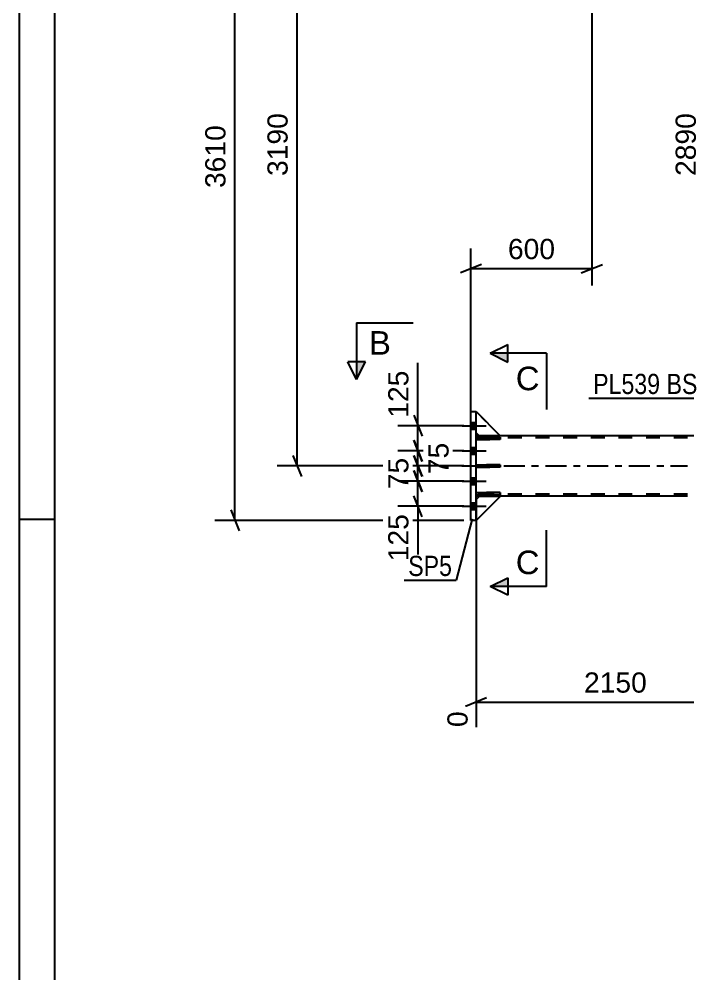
# Model space of a CAD drawing. Header units: millimetres. Extents: x -82 to 1107, y -546 to 295.
# Drawn here: x -82 to 12.9, y -163.2 to -27.8 of the extents above; entities that cross this region are included whole.
import ezdxf

# ---------------------------------------------------------------- set-up
doc = ezdxf.new("R2010")
doc.units = ezdxf.units.MM
doc.linetypes.add('DXK_LINE_DOT2', pattern=[3.9198, 1.9599, -1.9599])
doc.linetypes.add('DXK_LINE_DOT3', pattern=[5.9187, 2.979, -0.9799, 0.9799, -0.9799])
doc.styles.add('Arial', font='ARIAL.TTF', dxfattribs={"height": 0.2})
doc.styles.add('Arial Narrow', font='ARIALN.TTF', dxfattribs={"height": 0.2})

# ---------------------------------------------------------------- blocks, each defined once
blk = doc.blocks.new('Unknown-761553693-1133')
at = {"color": 5, "linetype": 'Continuous'}
for p, q in [((-81.96, 295.27), (-81.96, -545.73)), ((-76.96, 290.27), (-76.96, -540.73)), ((-76.96, -98.73), (-81.96, -98.73))]:
    blk.add_line(p, q, dxfattribs=at)
blk = doc.blocks.new('Part-761553693-1572 - 1360')
at = {"color": 2, "linetype": 'Continuous'}
for p, q in [((-17.86, -98.86), (-17.86, -83.43)), ((-17.86, -83.43), (-17.14, -83.43)), ((-17.14, -87.06), (-17.14, -83.43)), ((-17.14, -90.99), (-17.14, -87.41)), ((-17.14, -94.92), (-17.14, -91.33)), ((-17.14, -98.86), (-17.14, -95.26)), ((-17.14, -98.86), (-17.86, -98.86))]:
    blk.add_line(p, q, dxfattribs=at)
at = {"color": 7, "linetype": 'DXK_LINE_DOT2'}
for p, q in [((-17.14, -87.41), (-17.14, -87.06)), ((-17.14, -91.33), (-17.14, -90.99)), ((-17.14, -95.26), (-17.14, -94.92))]:
    blk.add_line(p, q, dxfattribs=at)
blk = doc.blocks.new('Part-761553693-1666 - 1360')
at = {"color": 2, "linetype": 'Continuous'}
for p, q in [((-17.14, -86.86), (-16.71, -86.86)), ((12.86, -86.86), (-13.71, -86.86)), ((12.86, -95.43), (-17.14, -95.43))]:
    blk.add_line(p, q, dxfattribs=at)
at = {"color": 7, "linetype": 'DXK_LINE_DOT2'}
for p, q in [((-17.14, -95.43), (-17.14, -86.86)), ((12.86, -87.14), (-17.14, -87.14)), ((-13.71, -86.86), (-16.71, -86.86)), ((12.86, -95.14), (-17.14, -95.14))]:
    blk.add_line(p, q, dxfattribs=at)
at = {"color": 7, "linetype": 'DXK_LINE_DOT3'}
blk.add_line((-19.14, -91.14), (12.86, -91.14), dxfattribs=at)
blk = doc.blocks.new('Part-761553693-1698 - 1360')
at = {"color": 2, "linetype": 'Continuous'}
for p, q in [((-17.14, -91.33), (-17.14, -90.99)), ((-17.14, -90.99), (-13.71, -90.99)), ((-13.71, -91.33), (-17.14, -91.33)), ((-13.71, -90.99), (-13.71, -91.33))]:
    blk.add_line(p, q, dxfattribs=at)
at = {"color": 7, "linetype": 'DXK_LINE_DOT2'}
blk.add_line((-16.71, -91.33), (-16.71, -90.99), dxfattribs=at)
blk = doc.blocks.new('Part-761553693-1701 - 1360')
at = {"color": 2, "linetype": 'Continuous'}
for p, q in [((-17.14, -95.26), (-17.14, -94.92)), ((-17.14, -94.92), (-13.71, -94.92)), ((-13.71, -95.26), (-17.14, -95.26)), ((-13.71, -94.92), (-13.71, -95.26))]:
    blk.add_line(p, q, dxfattribs=at)
at = {"color": 7, "linetype": 'DXK_LINE_DOT2'}
blk.add_line((-16.71, -95.26), (-16.71, -94.92), dxfattribs=at)
blk = doc.blocks.new('Part-761553693-1704 - 1360')
at = {"color": 2, "linetype": 'Continuous'}
for p, q in [((-17.14, -87.41), (-17.14, -87.06)), ((-17.14, -87.06), (-13.71, -87.06)), ((-13.71, -87.41), (-17.14, -87.41)), ((-13.71, -87.06), (-13.71, -87.41))]:
    blk.add_line(p, q, dxfattribs=at)
at = {"color": 7, "linetype": 'DXK_LINE_DOT2'}
blk.add_line((-16.71, -87.41), (-16.71, -87.06), dxfattribs=at)
blk = doc.blocks.new('Part-761553693-1707 - 1360')
at = {"color": 7, "linetype": 'DXK_LINE_DOT2'}
for p, q in [((-13.71, -90.99), (-17.14, -90.99)), ((-17.14, -90.99), (-17.14, -91.33)), ((-17.14, -91.33), (-13.71, -91.33)), ((-16.71, -91.33), (-16.71, -90.99)), ((-13.71, -91.33), (-13.71, -90.99))]:
    blk.add_line(p, q, dxfattribs=at)
blk = doc.blocks.new('Part-761553693-1710 - 1360')
at = {"color": 7, "linetype": 'DXK_LINE_DOT2'}
for p, q in [((-13.71, -94.92), (-17.14, -94.92)), ((-17.14, -94.92), (-17.14, -95.26)), ((-17.14, -95.26), (-13.71, -95.26)), ((-16.71, -95.26), (-16.71, -94.92)), ((-13.71, -95.26), (-13.71, -94.92))]:
    blk.add_line(p, q, dxfattribs=at)
blk = doc.blocks.new('Part-761553693-1713 - 1360')
at = {"color": 7, "linetype": 'DXK_LINE_DOT2'}
for p, q in [((-13.71, -87.06), (-17.14, -87.06)), ((-17.14, -87.06), (-17.14, -87.41)), ((-17.14, -87.41), (-13.71, -87.41)), ((-16.71, -87.41), (-16.71, -87.06)), ((-13.71, -87.41), (-13.71, -87.06))]:
    blk.add_line(p, q, dxfattribs=at)
blk = doc.blocks.new('Part-761553693-1763 - 1360')
at = {"color": 2, "linetype": 'Continuous'}
for p, q in [((-17.14, -83.43), (-13.71, -86.86)), ((-16.71, -86.86), (-17.14, -86.43)), ((-13.71, -86.86), (-16.71, -86.86))]:
    blk.add_line(p, q, dxfattribs=at)
at = {"color": 7, "linetype": 'DXK_LINE_DOT2'}
blk.add_line((-17.14, -86.43), (-17.14, -83.43), dxfattribs=at)
blk = doc.blocks.new('Part-761553693-1766 - 1360')
at = {"color": 7, "linetype": 'DXK_LINE_DOT2'}
for p, q in [((-17.14, -86.43), (-17.14, -83.43)), ((-17.14, -83.43), (-13.71, -86.86)), ((-16.71, -86.86), (-17.14, -86.43)), ((-13.71, -86.86), (-16.71, -86.86))]:
    blk.add_line(p, q, dxfattribs=at)
blk = doc.blocks.new('Part-761553693-1769 - 1360')
at = {"color": 2, "linetype": 'Continuous'}
for p, q in [((-16.71, -95.45), (-17.14, -95.88)), ((-17.14, -98.88), (-13.71, -95.45)), ((-13.71, -95.45), (-16.71, -95.45)), ((-17.14, -98.86), (-17.14, -98.88))]:
    blk.add_line(p, q, dxfattribs=at)
at = {"color": 7, "linetype": 'DXK_LINE_DOT2'}
blk.add_line((-17.14, -98.88), (-17.14, -95.88), dxfattribs=at)
blk = doc.blocks.new('Part-761553693-1772 - 1360')
at = {"color": 7, "linetype": 'DXK_LINE_DOT2'}
for p, q in [((-16.71, -95.45), (-17.14, -95.88)), ((-17.14, -98.88), (-13.71, -95.45)), ((-17.14, -95.88), (-17.14, -98.88)), ((-13.71, -95.45), (-16.71, -95.45))]:
    blk.add_line(p, q, dxfattribs=at)
blk = doc.blocks.new('Bolt-761553693-1843 - 1360')
at = {"linetype": 'Continuous'}
for points in [[(-17.86, -84.96), (-17.86, -85.9), (-17.14, -85.9), (-17.14, -84.96)], [(-17.86, -84.96), (-17.86, -85.9), (-17.14, -85.9), (-17.14, -84.96)], [(-17.86, -84.96), (-17.86, -85.9), (-17.14, -85.9), (-17.14, -84.96)], [(-17.86, -88.53), (-17.86, -89.47), (-17.14, -89.47), (-17.14, -88.53)], [(-17.86, -88.53), (-17.86, -89.47), (-17.14, -89.47), (-17.14, -88.53)], [(-17.86, -92.81), (-17.86, -93.76), (-17.14, -93.76), (-17.14, -92.81)], [(-17.86, -92.81), (-17.86, -93.76), (-17.14, -93.76), (-17.14, -92.81)], [(-17.86, -96.39), (-17.86, -97.33), (-17.14, -97.33), (-17.14, -96.39)], [(-17.86, -96.39), (-17.86, -97.33), (-17.14, -97.33), (-17.14, -96.39)], [(-17.86, -96.39), (-17.86, -97.33), (-17.14, -97.33), (-17.14, -96.39)]]:
    blk.add_hatch(color=1, dxfattribs=at).paths.add_polyline_path(points)
at = {"color": 1, "linetype": 'Continuous'}
for p, q in [((-17.86, -84.96), (-17.14, -84.96)), ((-17.86, -84.96), (-17.14, -84.96)), ((-17.86, -84.96), (-17.14, -84.96)), ((-19.11, -85.43), (-15.71, -85.43)), ((-19.11, -85.43), (-15.71, -85.43)), ((-19.11, -85.43), (-15.71, -85.43)), ((-17.86, -85.9), (-17.14, -85.9)), ((-17.86, -85.9), (-17.14, -85.9)), ((-17.86, -85.9), (-17.14, -85.9)), ((-19.11, -89), (-15.71, -89)), ((-19.11, -89), (-15.71, -89)), ((-17.86, -88.53), (-17.14, -88.53)), ((-17.86, -88.53), (-17.14, -88.53)), ((-17.86, -89.47), (-17.14, -89.47)), ((-17.86, -89.47), (-17.14, -89.47)), ((-19.11, -93.29), (-15.71, -93.29)), ((-19.11, -93.29), (-15.71, -93.29)), ((-17.86, -92.81), (-17.14, -92.81)), ((-17.86, -92.81), (-17.14, -92.81)), ((-17.86, -93.76), (-17.14, -93.76)), ((-17.86, -93.76), (-17.14, -93.76)), ((-19.11, -96.86), (-15.71, -96.86)), ((-19.11, -96.86), (-15.71, -96.86)), ((-19.11, -96.86), (-15.71, -96.86)), ((-17.86, -96.39), (-17.14, -96.39)), ((-17.86, -96.39), (-17.14, -96.39)), ((-17.86, -96.39), (-17.14, -96.39)), ((-17.86, -97.33), (-17.14, -97.33)), ((-17.86, -97.33), (-17.14, -97.33)), ((-17.86, -97.33), (-17.14, -97.33))]:
    blk.add_line(p, q, dxfattribs=at)
blk = doc.blocks.new('StraightDimension-761553693-15265 - 1360')
at = {"color": 7, "linetype": 'Continuous'}
for p, q in [((-25.39, -85.43), (-25.39, -76.51)), ((-25.39, -85.43), (-25.39, -76.51)), ((-25.99, -83.93), (-24.79, -86.93)), ((-18.86, -85.43), (-28.24, -85.43)), ((-25.39, -89), (-25.39, -85.43)), ((-24.79, -90.5), (-25.99, -87.5)), ((-18.86, -89), (-28.24, -89))]:
    blk.add_line(p, q, dxfattribs=at)
at = {"color": 0}
blk.add_wipeout([(-26.14, -77.03), (-30.34, -77.03), (-30.34, -84.9), (-26.14, -84.9)], dxfattribs=at)
at = {"color": 3, "style": 'Arial'}
blk.add_text('125', height=2.865, rotation=90.0002, dxfattribs=at).set_placement((-26.74, -84.3))
blk = doc.blocks.new('StraightDimension-761553693-27660 - 1360')
at = {"color": 7, "linetype": 'Continuous'}
for p, q in [((22.39, -87.86), (22.39, -134.83)), ((-17.14, -96.45), (-17.14, -128.16)), ((-15.64, -124.03), (-18.64, -125.23)), ((20.89, -125.23), (23.89, -124.03)), ((-17.14, -124.63), (22.39, -124.63))]:
    blk.add_line(p, q, dxfattribs=at)
at = {"color": 0}
blk.add_wipeout([(7.67, -123.88), (7.67, -119.68), (-2.43, -119.68), (-2.43, -123.88)], dxfattribs=at)
at = {"color": 3, "style": 'Arial'}
blk.add_text('2150', height=2.865, dxfattribs=at).set_placement((-1.83, -123.28))
at = {"color": 0, "linetype": 'Continuous'}
for points in [[(-17.74, -125.33), (-21.94, -125.33), (-21.94, -128.76), (-17.74, -128.76)], [(21.79, -125.33), (17.59, -125.33), (17.59, -135.43), (21.79, -135.43)]]:
    blk.add_wipeout(points, dxfattribs=at)
at = {"color": 3, "linetype": 'Continuous', "style": 'Arial'}
for s, height, p in [('0', 2.87, (-18.34, -128.16)), ('2150', 2.865, (21.19, -134.83))]:
    blk.add_text(s, height=height, rotation=90.0002, dxfattribs=at).set_placement(p)
blk = doc.blocks.new('StraightDimension-761553693-15310 - 1360')
at = {"color": 7, "linetype": 'Continuous'}
for p, q in [((-0.71, -1), (-0.71, -65.56)), ((-17.86, -90.14), (-17.86, -60.31)), ((-16.36, -62.56), (-19.36, -63.76)), ((-17.86, -63.16), (-0.71, -63.16)), ((-2.21, -63.76), (0.79, -62.56))]:
    blk.add_line(p, q, dxfattribs=at)
at = {"color": 0}
blk.add_wipeout([(-5.35, -62.41), (-5.35, -58.21), (-13.22, -58.21), (-13.22, -62.41)], dxfattribs=at)
at = {"color": 3, "style": 'Arial'}
blk.add_text('600', height=2.865, dxfattribs=at).set_placement((-12.62, -61.81))
blk = doc.blocks.new('StraightDimension-761553693-15266 - 1360')
at = {"color": 7, "linetype": 'Continuous'}
for p, q in [((-25.99, -87.5), (-24.79, -90.5)), ((-18.86, -89), (-27.79, -89)), ((-25.39, -91.14), (-25.39, -89)), ((-24.79, -92.64), (-25.99, -89.64)), ((-18.86, -91.14), (-27.79, -91.14))]:
    blk.add_line(p, q, dxfattribs=at)
at = {"color": 0}
blk.add_wipeout([(-20.44, -87.25), (-24.64, -87.25), (-24.64, -92.9), (-20.44, -92.9)], dxfattribs=at)
at = {"color": 3, "style": 'Arial'}
blk.add_text('75', height=2.865, rotation=90.0002, dxfattribs=at).set_placement((-21.04, -92.3))
blk = doc.blocks.new('StraightDimension-761553693-15323 - 1360')
at = {"color": 7, "linetype": 'Continuous'}
for p, q in [((-41.92, -1.5), (-43.12, 1.5)), ((-1.71, 0), (-45.37, 0)), ((-42.52, -91.14), (-42.52, 0)), ((-43.12, -89.64), (-41.92, -92.64)), ((-18.86, -91.14), (-45.37, -91.14))]:
    blk.add_line(p, q, dxfattribs=at)
at = {"color": 0}
blk.add_wipeout([(-43.27, -40.52), (-47.47, -40.52), (-47.47, -50.62), (-43.27, -50.62)], dxfattribs=at)
at = {"color": 3, "style": 'Arial'}
blk.add_text('3190', height=2.865, rotation=90.0002, dxfattribs=at).set_placement((-43.87, -50.02))
blk = doc.blocks.new('StraightDimension-761553693-15328 - 1360')
at = {"color": 7, "linetype": 'Continuous'}
for p, q in [((-50.74, 2.79), (-51.94, 5.79)), ((-1.71, 4.29), (-54.19, 4.29)), ((-51.34, -98.86), (-51.34, 4.29)), ((-51.94, -97.36), (-50.74, -100.36)), ((-18.86, -98.86), (-54.19, -98.86))]:
    blk.add_line(p, q, dxfattribs=at)
at = {"color": 0}
blk.add_wipeout([(-52.09, -42.24), (-56.29, -42.24), (-56.29, -52.33), (-52.09, -52.33)], dxfattribs=at)
at = {"color": 3, "style": 'Arial'}
blk.add_text('3610', height=2.865, rotation=90.0002, dxfattribs=at).set_placement((-52.69, -51.73))
blk = doc.blocks.new('StraightDimension-761553693-15267 - 1360')
at = {"color": 7, "linetype": 'Continuous'}
for p, q in [((-25.99, -89.64), (-24.79, -92.64)), ((-18.86, -91.14), (-28.24, -91.14)), ((-24.79, -94.79), (-25.99, -91.79)), ((-25.39, -93.29), (-25.39, -91.14)), ((-18.86, -93.29), (-28.24, -93.29))]:
    blk.add_line(p, q, dxfattribs=at)
at = {"color": 0}
blk.add_wipeout([(-26.14, -89.39), (-30.34, -89.39), (-30.34, -95.04), (-26.14, -95.04)], dxfattribs=at)
at = {"color": 3, "style": 'Arial'}
blk.add_text('75', height=2.865, rotation=90.0002, dxfattribs=at).set_placement((-26.74, -94.44))
blk = doc.blocks.new('StraightDimension-761553693-15268 - 1360')
at = {"color": 7, "linetype": 'Continuous'}
for p, q in [((-25.99, -91.79), (-24.79, -94.79)), ((-18.86, -93.29), (-28.24, -93.29)), ((-25.39, -96.86), (-25.39, -93.29)), ((-24.79, -98.36), (-25.99, -95.36)), ((-18.86, -96.86), (-28.24, -96.86)), ((-25.39, -96.86), (-25.39, -105.78)), ((-25.39, -96.86), (-25.39, -105.78))]:
    blk.add_line(p, q, dxfattribs=at)
at = {"color": 0}
blk.add_wipeout([(-26.14, -97.38), (-30.34, -97.38), (-30.34, -105.25), (-26.14, -105.25)], dxfattribs=at)
at = {"color": 3, "style": 'Arial'}
blk.add_text('125', height=2.865, rotation=90.0002, dxfattribs=at).set_placement((-26.74, -104.65))
blk = doc.blocks.new('StraightDimension-761553693-15315 - 1360')
at = {"color": 7, "linetype": 'Continuous'}
for p, q in [((15.98, -5.79), (14.78, -2.79)), ((21.39, -4.29), (12.53, -4.29)), ((15.38, -86.86), (15.38, -4.29)), ((14.78, -85.36), (15.98, -88.36)), ((21.39, -86.86), (12.53, -86.86))]:
    blk.add_line(p, q, dxfattribs=at)
at = {"color": 0}
blk.add_wipeout([(14.63, -40.52), (10.43, -40.52), (10.43, -50.62), (14.63, -50.62)], dxfattribs=at)
at = {"color": 3, "style": 'Arial'}
blk.add_text('2890', height=2.865, rotation=90.0002, dxfattribs=at).set_placement((14.03, -50.02))
blk = doc.blocks.new('Mark-761553693-1568 - 1360')
at = {"color": 0}
blk.add_wipeout([(-20.55, -106.74), (-20.55, -103.74), (-26.76, -103.74), (-26.76, -106.74)], dxfattribs=at)
blk.add_wipeout([(-20.55, -106.74), (-20.55, -103.74), (-26.76, -103.74), (-26.76, -106.74)], dxfattribs=at)
at = {"color": 30, "linetype": 'Continuous'}
for p in [(-17.7, -98.64), (-27.36, -107.34)]:
    blk.add_line(p, (-19.95, -107.34), dxfattribs=at)
at = {"color": 3, "style": 'Arial Narrow'}
blk.add_text('SP5', height=2.863, dxfattribs=at).set_placement((-26.76, -106.74))
blk = doc.blocks.new('SectionMark-761553693-3048 - 1360')
at = {"linetype": 'Continuous'}
for points in [[(-12.64, -75.15), (-12.64, -76.4), (-15.14, -75.15)], [(-12.64, -106.98), (-12.64, -108.23), (-15.14, -108.23)]]:
    blk.add_hatch(color=6, dxfattribs=at).paths.add_polyline_path(points)
at = {"color": 6, "linetype": 'Continuous'}
for p, q in [((-15.14, -75.15), (-12.64, -73.9)), ((-12.64, -76.4), (-12.64, -73.9)), ((-7.14, -75.15), (-15.14, -75.15)), ((-15.14, -75.15), (-12.64, -76.4)), ((-7.14, -75.15), (-7.14, -83.15)), ((-7.14, -108.23), (-7.14, -100.23)), ((-15.14, -108.23), (-12.64, -106.98)), ((-7.14, -108.23), (-15.14, -108.23)), ((-12.64, -109.48), (-15.14, -108.23)), ((-12.64, -106.98), (-12.64, -109.48))]:
    blk.add_line(p, q, dxfattribs=at)
at = {"color": 0, "linetype": 'Continuous'}
for points in [[(-8.14, -80.4), (-8.14, -76.9), (-11.51, -76.9), (-11.51, -80.4)], [(-8.14, -106.48), (-8.14, -102.98), (-11.51, -102.98), (-11.51, -106.48)]]:
    blk.add_wipeout(points, dxfattribs=at)
at = {"color": 3, "linetype": 'Continuous', "style": 'Arial'}
for p in [(-11.51, -80.4), (-11.51, -106.48)]:
    blk.add_text('C', height=3.34, dxfattribs=at).set_placement(p)
blk = doc.blocks.new('SectionMark-761553693-3050 - 1360')
at = {"linetype": 'Continuous'}
blk.add_hatch(color=6, dxfattribs=at).paths.add_polyline_path([(-34.08, -76.36), (-32.83, -76.36), (-34.08, -78.86)])
at = {"color": 6, "linetype": 'Continuous'}
for p, q in [((-34.08, -70.86), (-26.08, -70.86)), ((-34.08, -70.86), (-34.08, -78.86)), ((-34.08, -78.86), (-35.33, -76.36)), ((-32.83, -76.36), (-35.33, -76.36)), ((-34.08, -78.86), (-32.83, -76.36))]:
    blk.add_line(p, q, dxfattribs=at)
at = {"color": 0, "linetype": 'Continuous'}
blk.add_wipeout([(-29.22, -75.36), (-29.22, -71.86), (-32.33, -71.86), (-32.33, -75.36)], dxfattribs=at)
at = {"color": 3, "linetype": 'Continuous', "style": 'Arial'}
blk.add_text('B', height=3.34, dxfattribs=at).set_placement((-32.33, -75.36))
blk = doc.blocks.new('MarkSet-761553693-22653 - 1360')
at = {"color": 0}
for points in [[(8.98, -80.94), (8.98, -77.94), (-0.53, -77.94), (-0.53, -80.94)], [(14.26, -80.94), (14.26, -77.94), (9.88, -77.94), (9.88, -80.94)]]:
    blk.add_wipeout(points, dxfattribs=at)
for points in [[(8.98, -80.94), (8.98, -77.94), (-0.53, -77.94), (-0.53, -80.94)], [(14.26, -80.94), (14.26, -77.94), (9.88, -77.94), (9.88, -80.94)]]:
    blk.add_wipeout(points, dxfattribs=at)
at = {"color": 30, "linetype": 'Continuous'}
for p in [(-1.13, -81.54), (22.43, -85.16)]:
    blk.add_line(p, (14.86, -81.54), dxfattribs=at)
at = {"color": 3, "style": 'Arial Narrow'}
for s, p in [('PL539', (-0.53, -80.94)), ('BS', (9.88, -80.94))]:
    blk.add_text(s, height=2.863, dxfattribs=at).set_placement(p)

msp = doc.modelspace()

# ---------------------------------------------------------------- block references
for name in ['Unknown-761553693-1133', 'Part-761553693-1572 - 1360', 'Part-761553693-1763 - 1360', 'Part-761553693-1766 - 1360', 'Bolt-761553693-1843 - 1360', 'Part-761553693-1666 - 1360', 'Part-761553693-1704 - 1360', 'Part-761553693-1713 - 1360', 'Part-761553693-1698 - 1360', 'Part-761553693-1707 - 1360', 'Part-761553693-1701 - 1360', 'Part-761553693-1710 - 1360', 'Part-761553693-1769 - 1360', 'Part-761553693-1772 - 1360']:
    msp.add_blockref(name, (0, 0))

# ---------------------------------------------------------------- next in the draw order: block references
msp.add_blockref('StraightDimension-761553693-15265 - 1360', (0, 0))

# ---------------------------------------------------------------- next in the draw order: block references
msp.add_blockref('StraightDimension-761553693-27660 - 1360', (0, 0))

# ---------------------------------------------------------------- next in the draw order: block references
for name in ['StraightDimension-761553693-15310 - 1360', 'StraightDimension-761553693-15315 - 1360']:
    msp.add_blockref(name, (0, 0))

# ---------------------------------------------------------------- next in the draw order: block references
msp.add_blockref('StraightDimension-761553693-15266 - 1360', (0, 0))

# ---------------------------------------------------------------- next in the draw order: block references
msp.add_blockref('StraightDimension-761553693-15323 - 1360', (0, 0))

# ---------------------------------------------------------------- next in the draw order: block references
msp.add_blockref('StraightDimension-761553693-15328 - 1360', (0, 0))

# ---------------------------------------------------------------- next in the draw order: block references
for name in ['SectionMark-761553693-3048 - 1360', 'StraightDimension-761553693-15267 - 1360']:
    msp.add_blockref(name, (0, 0))

# ---------------------------------------------------------------- next in the draw order: block references
for name in ['SectionMark-761553693-3050 - 1360', 'StraightDimension-761553693-15268 - 1360']:
    msp.add_blockref(name, (0, 0))

# ---------------------------------------------------------------- next in the draw order: block references
for name in ['MarkSet-761553693-22653 - 1360', 'Mark-761553693-1568 - 1360']:
    msp.add_blockref(name, (0, 0))

doc.saveas('drawing.dxf')
